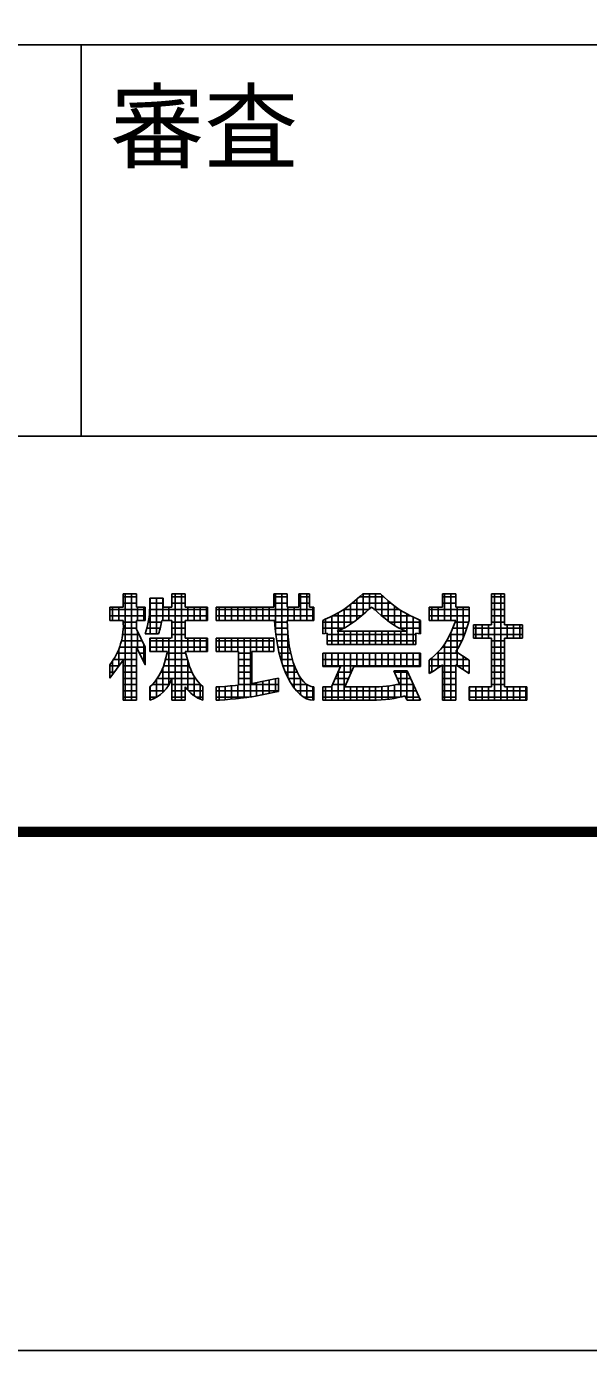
# Model space of a CAD drawing. Units: millimetres, scale not verified. Extents: x -8910 to 8910, y -6308 to 6308.
# Drawn here: x 847 to 1386, y -6308 to -5039 of the extents above; entities that cross this region are included whole.
import ezdxf
from ezdxf.enums import TextEntityAlignment as Align

# ---------------------------------------------------------------- set-up
doc = ezdxf.new("R2010")
doc.units = ezdxf.units.MM
doc.header["$LTSCALE"] = 30
doc.layers.add('1-0_図面枠', color=7, linetype='Continuous', lineweight=25)
doc.layers.add('1-1_Axis_waku', color=7, linetype='Continuous', lineweight=25)
doc.styles.add('ＭＳ ゴシック', font='')
doc.styles.get('ＭＳ ゴシック').set_extended_font_data('MS Gothic')

msp = doc.modelspace()

# ---------------------------------------------------------------- linework, layer by layer
at = {"layer": '1-0_図面枠'}
msp.add_lwpolyline([(-8910, -6307.5), (-8910, 6307.5), (8910, 6307.5), (8910, -6307.5)], close=True, dxfattribs=at)
at = {"layer": '1-1_Axis_waku'}
for p, q in [((-7770, -5056.5), (8400, -5056.5)), ((899.99, -5431.5), (899.99, -5056.5)), ((239.99, -5431.5), (8399.99, -5431.5)), ((940.1, -5582.54), (952.85, -5582.54)), ((940.1, -5582.54), (940.1, -5595.29)), ((940.1, -5585.58), (952.85, -5585.58)), ((940.1, -5591.58), (952.85, -5591.58)), ((941.99, -5684.54), (941.99, -5582.54)), ((947.99, -5684.54), (947.99, -5582.54)), ((952.85, -5582.54), (952.85, -5595.29)), ((965.61, -5586.79), (965.61, -5595.29)), ((965.61, -5591.58), (978.36, -5591.58)), ((965.98, -5620.79), (965.98, -5586.79)), ((971.98, -5620.79), (971.98, -5586.79)), ((977.98, -5608.04), (977.98, -5586.79)), ((986.85, -5582.54), (999.6, -5582.54)), ((986.85, -5582.54), (986.85, -5595.29)), ((986.85, -5585.58), (999.6, -5585.58)), ((986.85, -5591.58), (999.6, -5591.58)), ((989.98, -5684.54), (989.98, -5582.54)), ((995.98, -5684.54), (995.98, -5582.54)), ((999.6, -5582.54), (999.6, -5595.29)), ((1084.61, -5582.54), (1097.36, -5582.54)), ((1084.61, -5582.54), (1084.61, -5595.29)), ((1084.61, -5585.58), (1097.36, -5585.58)), ((1084.61, -5591.58), (1097.36, -5591.58)), ((1085.98, -5618.94), (1085.98, -5582.54)), ((1091.98, -5647.95), (1091.98, -5582.54)), ((1097.36, -5582.54), (1097.36, -5595.29)), ((1108.41, -5582.54), (1118.61, -5582.54)), ((1108.41, -5582.54), (1108.41, -5595.29)), ((1108.41, -5585.58), (1118.61, -5585.58)), ((1108.41, -5591.58), (1118.61, -5591.58)), ((1109.98, -5608.04), (1109.98, -5582.54)), ((1115.98, -5608.04), (1115.98, -5582.54)), ((1118.61, -5582.54), (1118.61, -5595.29)), ((1157.98, -5611.68), (1157.98, -5592.62)), ((1159.42, -5591.58), (1196.79, -5591.58)), ((1163.98, -5607.27), (1163.98, -5587.68)), ((1166.23, -5585.58), (1189.99, -5585.58)), ((1169.6, -5582.54), (1186.6, -5582.54)), ((1169.99, -5602.35), (1169.99, -5582.74)), ((1175.99, -5597.58), (1175.99, -5582.54)), ((1181.99, -5598.7), (1181.99, -5582.54)), ((1187.99, -5603.83), (1187.99, -5583.81)), ((1193.99, -5608.63), (1193.99, -5589.11)), ((1246.11, -5582.54), (1258.86, -5582.54)), ((1246.11, -5595.29), (1246.11, -5582.54)), ((1246.11, -5585.58), (1258.86, -5585.58)), ((1246.11, -5591.58), (1258.86, -5591.58)), ((1247.99, -5608.04), (1247.99, -5582.54)), ((1253.99, -5608.04), (1253.99, -5582.54)), ((1258.86, -5595.29), (1258.86, -5582.54)), ((1292.86, -5582.54), (1305.61, -5582.54)), ((1292.86, -5582.54), (1292.86, -5612.29)), ((1292.86, -5585.58), (1305.61, -5585.58)), ((1292.86, -5591.58), (1305.61, -5591.58)), ((1295.99, -5684.54), (1295.99, -5582.54)), ((1301.99, -5684.54), (1301.99, -5582.54)), ((1305.61, -5582.54), (1305.61, -5612.29)), ((927.35, -5608.04), (927.35, -5595.29)), ((927.35, -5595.29), (940.1, -5595.29)), ((927.35, -5597.58), (961.35, -5597.58)), ((927.35, -5603.58), (961.35, -5603.58)), ((929.99, -5608.04), (929.99, -5595.29)), ((935.99, -5608.04), (935.99, -5595.29)), ((952.85, -5595.29), (961.35, -5595.29)), ((953.99, -5608.04), (953.99, -5595.29)), ((959.99, -5608.04), (959.99, -5595.29)), ((961.35, -5595.29), (961.35, -5608.04)), ((965.05, -5603.58), (1020.85, -5603.58)), ((965.53, -5597.58), (1020.85, -5597.58)), ((983.98, -5608.04), (983.98, -5595.29)), ((999.6, -5595.29), (1020.85, -5595.29)), ((1001.98, -5608.04), (1001.98, -5595.29)), ((1007.98, -5608.04), (1007.98, -5595.29)), ((1013.98, -5608.04), (1013.98, -5595.29)), ((1019.99, -5608.04), (1019.99, -5595.29)), ((1020.85, -5595.29), (1020.85, -5608.04)), ((1029.35, -5595.29), (1029.35, -5608.04)), ((1029.35, -5595.29), (1084.61, -5595.29)), ((1029.35, -5597.58), (1122.86, -5597.58)), ((1029.35, -5603.58), (1122.86, -5603.58)), ((1031.97, -5608.04), (1031.97, -5595.29)), ((1037.97, -5608.04), (1037.97, -5595.29)), ((1043.98, -5608.04), (1043.98, -5595.29)), ((1049.98, -5608.04), (1049.98, -5595.29)), ((1055.98, -5608.04), (1055.98, -5595.29)), ((1061.98, -5608.04), (1061.98, -5595.29)), ((1067.98, -5608.04), (1067.98, -5595.29)), ((1073.98, -5608.04), (1073.98, -5595.29)), ((1079.98, -5608.04), (1079.98, -5595.29)), ((1097.36, -5595.29), (1108.41, -5595.29)), ((1097.98, -5608.04), (1097.98, -5595.29)), ((1103.98, -5608.04), (1103.98, -5595.29)), ((1118.61, -5595.29), (1122.86, -5595.29)), ((1121.98, -5608.04), (1121.98, -5595.29)), ((1122.86, -5595.29), (1122.86, -5608.04)), ((1139.98, -5630.99), (1139.98, -5604.1)), ((1141.04, -5603.58), (1168.53, -5603.58)), ((1145.98, -5630.99), (1145.98, -5601.35)), ((1151.98, -5615.31), (1151.98, -5597.57)), ((1152.24, -5597.58), (1175.5, -5597.58)), ((1180.16, -5597.58), (1204.82, -5597.58)), ((1187.68, -5603.58), (1215.27, -5603.58)), ((1199.99, -5612.84), (1199.99, -5594.03)), ((1205.99, -5615.58), (1205.99, -5598.44)), ((1211.99, -5630.99), (1211.99, -5602.16)), ((1217.99, -5630.99), (1217.99, -5604.91)), ((1233.36, -5608.04), (1233.36, -5595.29)), ((1233.36, -5595.29), (1246.11, -5595.29)), ((1233.36, -5597.58), (1271.61, -5597.58)), ((1233.36, -5603.58), (1271.61, -5603.58)), ((1235.98, -5608.04), (1235.98, -5595.29)), ((1241.99, -5608.04), (1241.99, -5595.29)), ((1258.86, -5595.29), (1271.61, -5595.29)), ((1259.99, -5651.29), (1259.99, -5595.29)), ((1265.99, -5624.37), (1265.99, -5595.29)), ((1271.61, -5608.04), (1271.61, -5595.29)), ((1292.86, -5597.58), (1305.61, -5597.58)), ((1292.86, -5603.58), (1305.61, -5603.58)), ((927.35, -5608.04), (940.1, -5608.04)), ((940.2, -5609.58), (952.85, -5609.58)), ((940.22, -5615.58), (952.85, -5615.58)), ((952.85, -5608.04), (952.85, -5616.54)), ((952.85, -5608.04), (961.35, -5608.04)), ((961.35, -5633.54), (952.85, -5616.54)), ((953.99, -5635.81), (953.99, -5618.81)), ((962.85, -5615.58), (975.6, -5615.58)), ((964.16, -5609.58), (976.91, -5609.58)), ((977.18, -5608.04), (986.85, -5608.04)), ((986.85, -5608.04), (986.85, -5625.04)), ((986.85, -5609.58), (999.6, -5609.58)), ((986.85, -5615.58), (999.6, -5615.58)), ((999.6, -5608.04), (1020.85, -5608.04)), ((999.6, -5608.04), (999.6, -5625.04)), ((1029.35, -5608.04), (1085, -5608.04)), ((1085.11, -5609.58), (1097.37, -5609.58)), ((1085.61, -5615.58), (1097.54, -5615.58)), ((1097.36, -5608.04), (1122.86, -5608.04)), ((1131.35, -5608.04), (1131.35, -5620.79)), ((1131.35, -5609.58), (1160.85, -5609.58)), ((1131.35, -5615.58), (1151.43, -5615.58)), ((1133.98, -5620.45), (1133.98, -5606.86)), ((1148.36, -5618.24), (1145.04, -5618.24)), ((1211.18, -5618.24), (1148.36, -5618.24)), ((1151.98, -5630.99), (1151.98, -5618.24)), ((1157.98, -5630.99), (1157.98, -5618.24)), ((1163.98, -5630.99), (1163.98, -5618.24)), ((1169.99, -5630.99), (1169.99, -5618.24)), ((1175.99, -5630.99), (1175.99, -5618.24)), ((1181.99, -5630.99), (1181.99, -5618.24)), ((1187.99, -5630.99), (1187.99, -5618.24)), ((1193.99, -5630.99), (1193.99, -5618.24)), ((1195.36, -5609.58), (1224.86, -5609.58)), ((1199.99, -5630.99), (1199.99, -5618.24)), ((1204.78, -5615.58), (1224.86, -5615.58)), ((1205.99, -5630.99), (1205.99, -5618.24)), ((1223.99, -5620.67), (1223.99, -5607.66)), ((1224.86, -5620.79), (1224.86, -5608.04)), ((1233.36, -5608.04), (1258.86, -5608.04)), ((1255.85, -5615.58), (1269.49, -5615.58)), ((1258.31, -5609.58), (1271.61, -5609.58)), ((1275.86, -5612.29), (1275.86, -5625.04)), ((1275.86, -5612.29), (1292.86, -5612.29)), ((1275.86, -5615.58), (1322.61, -5615.58)), ((1277.99, -5625.04), (1277.99, -5612.29)), ((1283.99, -5625.04), (1283.99, -5612.29)), ((1289.99, -5625.04), (1289.99, -5612.29)), ((1292.86, -5609.58), (1305.61, -5609.58)), ((1305.61, -5612.29), (1322.61, -5612.29)), ((1307.99, -5625.04), (1307.99, -5612.29)), ((1313.99, -5625.04), (1313.99, -5612.29)), ((1319.99, -5625.04), (1319.99, -5612.29)), ((1322.61, -5612.29), (1322.61, -5625.04)), ((938.48, -5627.58), (958.37, -5627.58)), ((939.65, -5621.58), (955.37, -5621.58)), ((959.99, -5647.82), (959.99, -5630.82)), ((961.35, -5620.79), (974.1, -5620.79)), ((965.61, -5625.04), (965.61, -5637.79)), ((965.61, -5625.04), (986.02, -5625.04)), ((965.61, -5627.58), (1020.85, -5627.58)), ((965.98, -5637.79), (965.98, -5625.04)), ((971.98, -5637.79), (971.98, -5625.04)), ((977.98, -5637.79), (977.98, -5625.04)), ((983.98, -5669.62), (983.98, -5625.04)), ((986.85, -5621.58), (999.6, -5621.58)), ((999.6, -5625.04), (1020.85, -5625.04)), ((1001.98, -5637.79), (1001.98, -5625.04)), ((1007.98, -5637.79), (1007.98, -5625.04)), ((1013.98, -5637.79), (1013.98, -5625.04)), ((1019.99, -5637.79), (1019.99, -5625.04)), ((1020.85, -5625.04), (1020.85, -5637.79)), ((1029.35, -5625.04), (1029.35, -5637.79)), ((1029.35, -5625.04), (1084.61, -5625.04)), ((1029.35, -5627.58), (1084.61, -5627.58)), ((1031.99, -5637.79), (1031.99, -5625.04)), ((1037.99, -5637.79), (1037.99, -5625.04)), ((1043.99, -5637.79), (1043.99, -5625.04)), ((1049.99, -5637.79), (1049.99, -5625.04)), ((1055.99, -5682.2), (1055.99, -5625.04)), ((1061.99, -5681.46), (1061.99, -5625.04)), ((1067.99, -5637.79), (1067.99, -5625.04)), ((1073.99, -5637.79), (1073.99, -5625.04)), ((1079.99, -5637.79), (1079.99, -5625.04)), ((1084.61, -5625.04), (1084.61, -5637.79)), ((1086.31, -5621.58), (1097.94, -5621.58)), ((1087.2, -5627.58), (1098.59, -5627.58)), ((1097.98, -5663.08), (1097.98, -5622)), ((1135.61, -5630.99), (1135.61, -5620.21)), ((1135.61, -5621.58), (1220.61, -5621.58)), ((1135.61, -5627.58), (1220.61, -5627.58)), ((1135.61, -5630.99), (1220.61, -5630.99)), ((1220.61, -5620.21), (1220.61, -5630.99)), ((1247.99, -5684.54), (1247.99, -5631.23)), ((1250, -5627.58), (1264.71, -5627.58)), ((1253.18, -5621.58), (1267.1, -5621.58)), ((1253.99, -5684.54), (1253.99, -5619.87)), ((1275.86, -5621.58), (1322.61, -5621.58)), ((1275.86, -5625.04), (1292.86, -5625.04)), ((1292.86, -5625.04), (1292.86, -5671.79)), ((1292.86, -5627.58), (1305.61, -5627.58)), ((1305.61, -5625.04), (1322.61, -5625.04)), ((1305.61, -5625.04), (1305.61, -5671.79)), ((934.15, -5639.58), (952.85, -5639.58)), ((935.99, -5651.77), (935.99, -5635.38)), ((936.66, -5633.58), (952.85, -5633.58)), ((952.85, -5633.54), (952.85, -5684.54)), ((952.87, -5633.58), (961.35, -5633.58)), ((955.88, -5639.58), (961.35, -5639.58)), ((965.61, -5633.58), (1020.85, -5633.58)), ((965.61, -5637.79), (982.6, -5637.79)), ((979.65, -5648.79), (982.6, -5637.79)), ((982.13, -5639.58), (1000.08, -5639.58)), ((1002.55, -5648.79), (999.6, -5637.79)), ((999.6, -5637.79), (1020.85, -5637.79)), ((1029.35, -5633.58), (1084.61, -5633.58)), ((1029.35, -5637.79), (1050.61, -5637.79)), ((1050.61, -5637.79), (1050.61, -5670.09)), ((1050.61, -5639.58), (1063.36, -5639.58)), ((1063.36, -5637.79), (1084.61, -5637.79)), ((1063.36, -5637.79), (1063.36, -5668.39)), ((1088.31, -5633.58), (1099.49, -5633.58)), ((1089.65, -5639.58), (1100.7, -5639.58)), ((1131.35, -5639.49), (1131.35, -5652.24)), ((1131.35, -5639.49), (1224.86, -5639.49)), ((1133.98, -5652.24), (1133.98, -5639.49)), ((1139.98, -5652.24), (1139.98, -5639.49)), ((1145.98, -5652.24), (1145.98, -5639.49)), ((1151.98, -5684.54), (1151.98, -5639.49)), ((1157.98, -5659.42), (1157.98, -5639.49)), ((1163.98, -5652.24), (1163.98, -5639.49)), ((1169.99, -5652.24), (1169.99, -5639.49)), ((1175.99, -5652.24), (1175.99, -5639.49)), ((1181.99, -5652.24), (1181.99, -5639.49)), ((1187.99, -5652.24), (1187.99, -5639.49)), ((1193.99, -5652.24), (1193.99, -5639.49)), ((1199.99, -5652.24), (1199.99, -5639.49)), ((1205.99, -5652.24), (1205.99, -5639.49)), ((1211.99, -5652.24), (1211.99, -5639.49)), ((1217.99, -5652.24), (1217.99, -5639.49)), ((1223.99, -5652.24), (1223.99, -5639.49)), ((1224.86, -5639.49), (1224.86, -5652.24)), ((1235.98, -5657.45), (1235.98, -5643.94)), ((1240.63, -5639.58), (1261.55, -5639.58)), ((1241.99, -5653.52), (1241.99, -5638.57)), ((1246.51, -5633.58), (1261.56, -5633.58)), ((1271.61, -5646.29), (1258.86, -5637.79)), ((1265.99, -5655.29), (1265.99, -5642.54)), ((1292.86, -5633.58), (1305.61, -5633.58)), ((1292.86, -5639.58), (1305.61, -5639.58)), ((927.35, -5663.29), (940.1, -5646.29)), ((927.35, -5663.29), (927.35, -5650.54)), ((927.35, -5651.58), (936.13, -5651.58)), ((929.99, -5659.77), (929.99, -5646.87)), ((930.82, -5645.58), (952.85, -5645.58)), ((940.1, -5646.29), (940.1, -5684.54)), ((940.1, -5651.58), (952.85, -5651.58)), ((958.87, -5645.58), (961.35, -5645.58)), ((977.98, -5677.15), (977.98, -5653.87)), ((978.82, -5651.58), (1003.39, -5651.58)), ((980.52, -5645.58), (1001.69, -5645.58)), ((1001.98, -5674.83), (1001.98, -5646.67)), ((1050.61, -5645.58), (1063.36, -5645.58)), ((1050.61, -5651.58), (1063.36, -5651.58)), ((1091.26, -5645.58), (1102.25, -5645.58)), ((1093.18, -5651.58), (1104.24, -5651.58)), ((1103.98, -5672.91), (1103.98, -5650.89)), ((1131.35, -5645.58), (1224.86, -5645.58)), ((1131.35, -5651.58), (1224.86, -5651.58)), ((1131.35, -5652.24), (1148.36, -5652.24)), ((1139.86, -5671.79), (1148.36, -5652.24)), ((1152.61, -5671.79), (1161.11, -5652.24)), ((1161.11, -5652.24), (1224.86, -5652.24)), ((1199.36, -5656.49), (1205, -5668.91)), ((1199.99, -5657.88), (1199.99, -5656.49)), ((1205.99, -5681.41), (1205.99, -5656.49)), ((1211.99, -5684.54), (1211.99, -5656.49)), ((1233.36, -5659.04), (1233.36, -5646.29)), ((1233.36, -5651.58), (1244.94, -5651.58)), ((1234.18, -5645.58), (1270.55, -5645.58)), ((1246.11, -5650.54), (1246.11, -5684.54)), ((1246.11, -5651.58), (1258.86, -5651.58)), ((1258.86, -5650.54), (1258.86, -5684.54)), ((1271.61, -5659.04), (1258.86, -5650.54)), ((1260.42, -5651.58), (1271.61, -5651.58)), ((1271.61, -5659.04), (1271.61, -5646.29)), ((1292.86, -5645.58), (1305.61, -5645.58)), ((1292.86, -5651.58), (1305.61, -5651.58)), ((927.35, -5657.58), (931.63, -5657.58)), ((940.1, -5657.58), (952.85, -5657.58)), ((940.1, -5663.58), (952.85, -5663.58)), ((940.1, -5669.58), (952.85, -5669.58)), ((967.82, -5669.58), (984.01, -5669.58)), ((971.98, -5681.64), (971.98, -5664.69)), ((972.78, -5663.58), (986.75, -5663.58)), ((976.34, -5657.58), (1005.87, -5657.58)), ((986.85, -5663.29), (986.85, -5684.54)), ((986.85, -5663.58), (1009.43, -5663.58)), ((986.85, -5669.58), (1014.39, -5669.58)), ((1007.98, -5680.2), (1007.98, -5661.38)), ((1013.98, -5683.54), (1013.98, -5669.16)), ((1050.61, -5657.58), (1063.36, -5657.58)), ((1050.61, -5663.58), (1063.36, -5663.58)), ((1050.61, -5669.58), (1088.86, -5669.58)), ((1067.99, -5680.34), (1067.99, -5667.79)), ((1073.99, -5679.21), (1073.99, -5666.5)), ((1079.99, -5678.09), (1079.99, -5665.21)), ((1085.99, -5676.97), (1085.99, -5663.92)), ((1088.86, -5663.29), (1088.86, -5676.04)), ((1095.46, -5657.58), (1106.81, -5657.58)), ((1098.23, -5663.58), (1110.34, -5663.58)), ((1101.66, -5669.58), (1116.21, -5669.58)), ((1109.98, -5679.33), (1109.98, -5663.06)), ((1115.98, -5683.08), (1115.98, -5669.43)), ((1140.81, -5669.58), (1153.57, -5669.58)), ((1143.43, -5663.58), (1156.18, -5663.58)), ((1145.98, -5684.54), (1145.98, -5657.7)), ((1146.04, -5657.58), (1158.78, -5657.58)), ((1199.85, -5657.58), (1212.6, -5657.58)), ((1202.01, -5669.58), (1218.06, -5669.58)), ((1202.58, -5663.58), (1215.33, -5663.58)), ((1217.99, -5684.54), (1217.99, -5669.43)), ((1233.36, -5657.58), (1235.79, -5657.58)), ((1246.11, -5657.58), (1258.86, -5657.58)), ((1246.11, -5663.58), (1258.86, -5663.58)), ((1246.11, -5669.58), (1258.86, -5669.58)), ((1269.42, -5657.58), (1271.61, -5657.58)), ((1292.86, -5657.58), (1305.61, -5657.58)), ((1292.86, -5663.58), (1305.61, -5663.58)), ((1292.86, -5669.58), (1305.61, -5669.58)), ((940.1, -5675.58), (952.85, -5675.58)), ((940.1, -5681.58), (952.85, -5681.58)), ((965.61, -5671.79), (967.31, -5670.09)), ((965.61, -5671.71), (965.61, -5684.54)), ((965.61, -5675.58), (979.55, -5675.58)), ((965.61, -5681.58), (972.09, -5681.58)), ((965.98, -5684.41), (965.98, -5671.36)), ((986.85, -5675.58), (999.6, -5675.58)), ((986.85, -5681.58), (999.6, -5681.58)), ((999.6, -5671.79), (999.6, -5684.54)), ((1002.66, -5675.58), (1016.6, -5675.58)), ((1010.12, -5681.58), (1016.6, -5681.58)), ((1016.6, -5671.71), (1016.6, -5684.54)), ((1029.35, -5671.79), (1029.35, -5684.54)), ((1029.35, -5675.58), (1088.86, -5675.58)), ((1029.35, -5681.58), (1060.53, -5681.58)), ((1031.99, -5684.36), (1031.99, -5671.78)), ((1037.99, -5683.99), (1037.99, -5671.25)), ((1043.99, -5683.46), (1043.99, -5670.71)), ((1049.99, -5682.9), (1049.99, -5670.18)), ((1106.16, -5675.58), (1122.86, -5675.58)), ((1113.09, -5681.58), (1122.86, -5681.58)), ((1121.98, -5684.51), (1121.98, -5671.75)), ((1122.86, -5671.79), (1122.86, -5684.54)), ((1131.35, -5671.79), (1131.35, -5684.54)), ((1131.35, -5671.79), (1139.86, -5671.79)), ((1131.35, -5675.58), (1220.78, -5675.58)), ((1131.35, -5681.58), (1205.33, -5681.58)), ((1133.98, -5684.54), (1133.98, -5671.79)), ((1139.98, -5684.54), (1139.98, -5671.5)), ((1152.61, -5671.79), (1178.11, -5671.79)), ((1157.98, -5684.54), (1157.98, -5671.79)), ((1163.98, -5684.54), (1163.98, -5671.79)), ((1169.99, -5684.54), (1169.99, -5671.79)), ((1175.99, -5684.54), (1175.99, -5671.79)), ((1181.99, -5684.54), (1181.99, -5671.73)), ((1187.99, -5684.19), (1187.99, -5671.44)), ((1193.99, -5683.61), (1193.99, -5670.86)), ((1199.99, -5682.72), (1199.99, -5669.97)), ((1210.12, -5680.17), (1212.1, -5684.54)), ((1210.76, -5681.58), (1223.51, -5681.58)), ((1246.11, -5675.58), (1258.86, -5675.58)), ((1246.11, -5681.58), (1258.86, -5681.58)), ((1271.61, -5671.79), (1271.61, -5684.54)), ((1271.61, -5671.79), (1292.86, -5671.79)), ((1271.61, -5675.58), (1326.86, -5675.58)), ((1271.61, -5681.58), (1326.86, -5681.58)), ((1271.98, -5684.54), (1271.98, -5671.79)), ((1277.99, -5684.54), (1277.99, -5671.79)), ((1283.99, -5684.54), (1283.99, -5671.79)), ((1289.99, -5684.54), (1289.99, -5671.79)), ((1305.61, -5671.79), (1326.86, -5671.79)), ((1307.99, -5684.54), (1307.99, -5671.79)), ((1313.99, -5684.54), (1313.99, -5671.79)), ((1319.99, -5684.54), (1319.99, -5671.79)), ((1325.99, -5684.54), (1325.99, -5671.79)), ((1326.86, -5671.79), (1326.86, -5684.54)), ((940.1, -5684.54), (952.85, -5684.54)), ((986.85, -5684.54), (999.6, -5684.54)), ((1131.35, -5684.54), (1178.11, -5684.54)), ((1212.1, -5684.54), (1224.86, -5684.54)), ((1223.99, -5684.54), (1223.99, -5682.64)), ((1258.86, -5684.54), (1246.11, -5684.54)), ((1271.61, -5684.54), (1326.86, -5684.54)), ((8402.4, -5808.9), (-7772.4, -5808.9)), ((8401.8, -5808.3), (-7771.8, -5808.3)), ((8401.2, -5807.7), (-7771.2, -5807.7)), ((8400.6, -5807.1), (-7770.6, -5807.1)), ((-7770, -5806.5), (8400, -5806.5)), ((8408.4, -5814.9), (-7778.4, -5814.9)), ((8407.8, -5814.3), (-7777.8, -5814.3)), ((8407.2, -5813.7), (-7777.2, -5813.7)), ((8406.6, -5813.1), (-7776.6, -5813.1)), ((8406, -5812.5), (-7776, -5812.5)), ((8405.4, -5811.9), (-7775.4, -5811.9)), ((8404.8, -5811.3), (-7774.8, -5811.3)), ((8404.2, -5810.7), (-7774.2, -5810.7)), ((8403.6, -5810.1), (-7773.6, -5810.1)), ((8403, -5809.5), (-7773, -5809.5))]:
    msp.add_line(p, q, dxfattribs=at)
for points in [[(965.61, -5586.79), (978.36, -5586.79), (978.36, -5595.29), (986.85, -5595.29)], [(1131.35, -5608.04), (1133.79, -5606.95), (1137.96, -5605.03), (1142.07, -5603.03), (1146.09, -5600.88), (1148.36, -5599.53), (1151.52, -5597.48), (1156.77, -5593.62), (1161.83, -5589.46), (1166.77, -5585.1), (1169.6, -5582.54)], [(1224.86, -5608.04), (1222.43, -5606.95), (1218.26, -5605.03), (1214.14, -5603.03), (1210.13, -5600.88), (1207.86, -5599.53), (1204.69, -5597.48), (1199.44, -5593.62), (1194.38, -5589.46), (1189.45, -5585.1), (1186.6, -5582.54)], [(1145.04, -5618.24), (1146.46, -5617.78), (1148.93, -5616.82), (1153.06, -5614.77), (1157.02, -5612.36), (1160.85, -5609.67), (1163.01, -5608.04), (1165.19, -5606.32), (1168.88, -5603.3), (1172.49, -5600.22), (1176.05, -5597.1), (1178.11, -5595.29)], [(1211.18, -5618.24), (1209.76, -5617.78), (1207.28, -5616.82), (1203.16, -5614.77), (1199.19, -5612.36), (1195.36, -5609.67), (1193.21, -5608.04), (1191.02, -5606.32), (1187.34, -5603.3), (1183.73, -5600.22), (1180.16, -5597.1), (1178.11, -5595.29)], [(1233.36, -5646.29), (1235.26, -5644.6), (1238.5, -5641.66), (1241.61, -5638.63), (1244.53, -5635.46), (1246.11, -5633.54), (1248.39, -5630.35), (1251.82, -5624.48), (1254.75, -5618.25), (1257.39, -5611.82), (1258.86, -5608.04)], [(1258.86, -5637.79), (1261.32, -5634.06), (1264.87, -5627.2), (1267.75, -5619.94), (1270.25, -5612.44), (1271.61, -5608.04)], [(1131.35, -5620.79), (1133.51, -5620.51), (1135.61, -5620.21)], [(1224.86, -5620.79), (1222.7, -5620.51), (1220.61, -5620.21)], [(961.35, -5633.54), (961.35, -5650.54), (952.85, -5633.54)], [(1199.36, -5656.49), (1212.1, -5656.49), (1224.86, -5684.54)], [(1233.36, -5659.04), (1235.17, -5657.91), (1238.29, -5655.95), (1241.36, -5653.93), (1244.39, -5651.82), (1246.11, -5650.54)], [(1063.36, -5668.39), (1066.93, -5667.78), (1073.07, -5666.64), (1079.2, -5665.38), (1085.31, -5664.07), (1088.86, -5663.29)], [(1029.35, -5671.79), (1032.32, -5671.59), (1037.44, -5671.24), (1042.54, -5670.84), (1047.65, -5670.39), (1050.61, -5670.09)], [(1029.35, -5684.54), (1032.32, -5684.34), (1037.44, -5683.99), (1042.54, -5683.59), (1047.65, -5683.14), (1050.61, -5682.84), (1052.39, -5682.64), (1055.46, -5682.27), (1058.52, -5681.86), (1061.58, -5681.41), (1063.36, -5681.14), (1066.93, -5680.54), (1073.07, -5679.39), (1079.2, -5678.13), (1085.31, -5676.81), (1088.86, -5676.04)]]:
    msp.add_lwpolyline(points, dxfattribs=at)
for centre, radius, start, end in [((876, -5593.46), 89.62, 342.24469, 358.83064), ((878.72, -5612.78), 61.57, 322.18031, 4.4213), ((888.75, -5593.46), 89.62, 342.24469, 350.63754), ((934, -5636.56), 47.26, 311.96062, 345.00003), ((1048.2, -5636.56), 47.26, 194.99997, 228.03938), ((954.98, -5652.66), 33.6, 288.43475, 341.56525), ((1027.23, -5652.66), 33.6, 214.69511, 251.56525)]:
    msp.add_arc(centre, radius, start, end, dxfattribs=at)
for centre, major_axis, ratio, start_param, end_param in [((1122.86, -5595.29), (0, 89.25), 0.4285, 1.7141444, 3.1415927), ((1122.86, -5608.04), (0, 63.75), 0.3999, 1.5707963, 3.1415927), ((1178.11, -5659.04), (42.5, 0), 0.3, 4.712389, 5.3976262), ((1178.11, -5671.79), (42.5, 0), 0.3, 4.712389, 5.5654799)]:
    msp.add_ellipse(centre, major_axis=major_axis, ratio=ratio, start_param=start_param, end_param=end_param, dxfattribs=at)

# ---------------------------------------------------------------- texts
at = {"layer": '1-1_Axis_waku', "style": 'ＭＳ ゴシック'}
msp.add_text('審査', height=65.98, dxfattribs=at).set_placement((927.84, -5187.88), align=Align.BOTTOM_LEFT)

doc.saveas('drawing.dxf')
